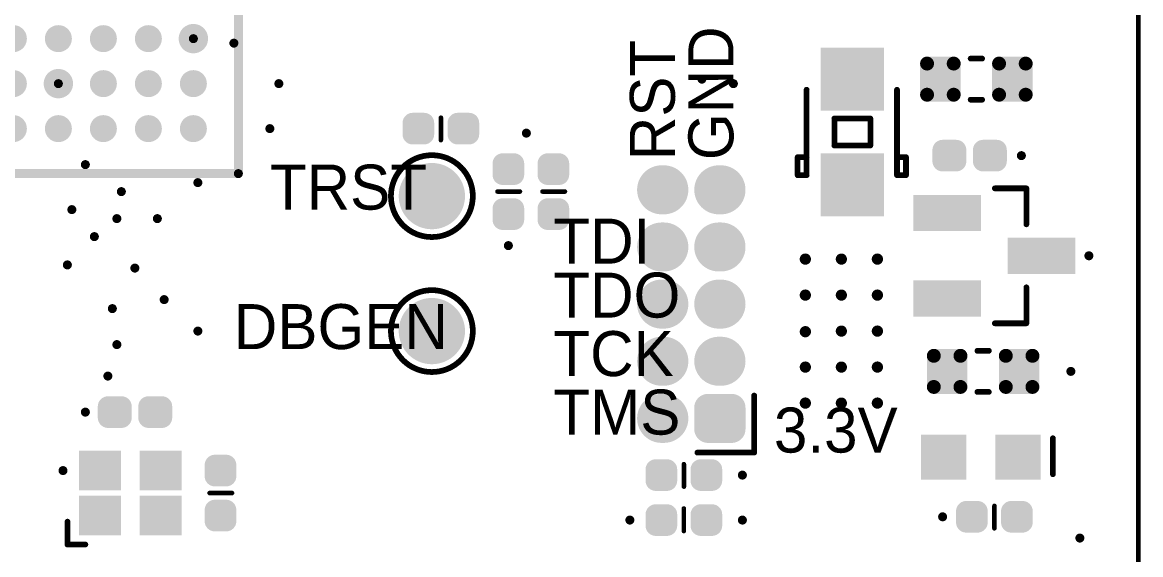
# Model space of a CAD drawing. Header units: millimetres. Extents: x 14.9 to 65.9, y 11 to 63.4.
# Drawn here: x 40.2 to 65.05, y 25.53 to 37.36 of the extents above; entities that cross this region are included whole.
import ezdxf

# ---------------------------------------------------------------- set-up
doc = ezdxf.new("R2010")
doc.units = ezdxf.units.MM
for name, color, linetype in [('Mechanical1', 6, 'Continuous'), ('PadHoleLayer', 156, 'Continuous'), ('TopOverlay', 2, 'Continuous'), ('TopSolder', 216, 'Continuous'), ('ViaHoleLayer', 16, 'Continuous')]:
    doc.layers.add(name, color=color, linetype=linetype)

# ---------------------------------------------------------------- blocks, each defined once
blk = doc.blocks.new('R_0402_N_17')
at = {"layer": 'TopOverlay', "const_width": 0.102}
blk.add_lwpolyline([(0.001, -0.257), (0.001, 0.243)], dxfattribs=at)
at = {"layer": 'TopOverlay', "const_width": 0.0508}
for points in [[(-0.024, 0.243, 1), (0.026, 0.243, 1)], [(-0.024, -0.257, 1), (0.026, -0.257, 1)]]:
    blk.add_lwpolyline(points, format="xyb", close=True, dxfattribs=at)
at = {"layer": 'TopSolder', "const_width": 0.227}
for points in [[(-0.738, 0.125, 1), (-0.512, 0.125, 1)], [(-0.488, 0.125, 1), (-0.262, 0.125, 1)], [(0.262, 0.125, 1), (0.488, 0.125, 1)], [(0.512, 0.125, 1), (0.738, 0.125, 1)], [(-0.738, -0.125, 1), (-0.512, -0.125, 1)], [(-0.488, -0.125, 1), (-0.262, -0.125, 1)], [(0.262, -0.125, 1), (0.488, -0.125, 1)], [(0.512, -0.125, 1), (0.738, -0.125, 1)]]:
    blk.add_lwpolyline(points, format="xyb", close=True, dxfattribs=at)
at = {"layer": 'TopSolder'}
for points in [[(-0.375, -0.352), (-0.375, 0.352), (-0.625, -0.352), (-0.625, 0.352)], [(0.625, -0.352), (0.625, 0.352), (0.375, -0.352), (0.375, 0.352)], [(-0.148, -0.125), (-0.148, 0.125), (-0.852, -0.125), (-0.852, 0.125)], [(0.852, -0.125), (0.852, 0.125), (0.148, -0.125), (0.148, 0.125)]]:
    blk.add_solid(points, dxfattribs=at)
blk = doc.blocks.new('D_0603_18')
at = {"layer": 'TopOverlay', "const_width": 0.127}
blk.add_lwpolyline([(1.6, -0.381), (1.6, 0.419)], dxfattribs=at)
at = {"layer": 'TopOverlay', "const_width": 0.0635}
for points in [[(1.568, 0.419, 1), (1.632, 0.419, 1)], [(1.568, -0.381, 1), (1.632, -0.381, 1)]]:
    blk.add_lwpolyline(points, format="xyb", close=True, dxfattribs=at)
at = {"layer": 'TopSolder'}
for points in [[(-0.323, -0.502), (-0.323, 0.502), (-1.327, -0.502), (-1.327, 0.502)], [(1.327, -0.502), (1.327, 0.502), (0.323, -0.502), (0.323, 0.502)]]:
    blk.add_solid(points, dxfattribs=at)
blk = doc.blocks.new('R_0402_N_23')
at = {"layer": 'TopOverlay', "const_width": 0.102}
blk.add_lwpolyline([(0.001, 0.243), (0.001, -0.257)], dxfattribs=at)
at = {"layer": 'TopOverlay', "const_width": 0.0508}
for points in [[(-0.024, 0.243, 1), (0.026, 0.243, 1)], [(-0.024, -0.257, 1), (0.026, -0.257, 1)]]:
    blk.add_lwpolyline(points, format="xyb", close=True, dxfattribs=at)
at = {"layer": 'TopSolder', "const_width": 0.227}
for points in [[(-0.738, 0.125, 1), (-0.512, 0.125, 1)], [(-0.488, 0.125, 1), (-0.262, 0.125, 1)], [(0.262, 0.125, 1), (0.488, 0.125, 1)], [(0.512, 0.125, 1), (0.738, 0.125, 1)], [(-0.738, -0.125, 1), (-0.512, -0.125, 1)], [(-0.488, -0.125, 1), (-0.262, -0.125, 1)], [(0.262, -0.125, 1), (0.488, -0.125, 1)], [(0.512, -0.125, 1), (0.738, -0.125, 1)]]:
    blk.add_lwpolyline(points, format="xyb", close=True, dxfattribs=at)
at = {"layer": 'TopSolder'}
for points in [[(-0.375, -0.352), (-0.375, 0.352), (-0.625, -0.352), (-0.625, 0.352)], [(0.625, -0.352), (0.625, 0.352), (0.375, -0.352), (0.375, 0.352)], [(-0.148, -0.125), (-0.148, 0.125), (-0.852, -0.125), (-0.852, 0.125)], [(0.852, -0.125), (0.852, 0.125), (0.148, -0.125), (0.148, 0.125)]]:
    blk.add_solid(points, dxfattribs=at)
blk = doc.blocks.new('R_0402_N_24')
at = {"layer": 'TopOverlay', "const_width": 0.102}
blk.add_lwpolyline([(0.001, -0.257), (0.001, 0.243)], dxfattribs=at)
at = {"layer": 'TopOverlay', "const_width": 0.0508}
for points in [[(-0.024, 0.243, 1), (0.026, 0.243, 1)], [(-0.024, -0.257, 1), (0.026, -0.257, 1)]]:
    blk.add_lwpolyline(points, format="xyb", close=True, dxfattribs=at)
at = {"layer": 'TopSolder', "const_width": 0.227}
for points in [[(-0.738, 0.125, 1), (-0.512, 0.125, 1)], [(-0.488, 0.125, 1), (-0.262, 0.125, 1)], [(0.262, 0.125, 1), (0.488, 0.125, 1)], [(0.512, 0.125, 1), (0.738, 0.125, 1)], [(-0.738, -0.125, 1), (-0.512, -0.125, 1)], [(-0.488, -0.125, 1), (-0.262, -0.125, 1)], [(0.262, -0.125, 1), (0.488, -0.125, 1)], [(0.512, -0.125, 1), (0.738, -0.125, 1)]]:
    blk.add_lwpolyline(points, format="xyb", close=True, dxfattribs=at)
at = {"layer": 'TopSolder'}
for points in [[(-0.375, -0.352), (-0.375, 0.352), (-0.625, -0.352), (-0.625, 0.352)], [(0.625, -0.352), (0.625, 0.352), (0.375, -0.352), (0.375, 0.352)], [(-0.148, -0.125), (-0.148, 0.125), (-0.852, -0.125), (-0.852, 0.125)], [(0.852, -0.125), (0.852, 0.125), (0.148, -0.125), (0.148, 0.125)]]:
    blk.add_solid(points, dxfattribs=at)
blk = doc.blocks.new('R_0402_N_25')
at = {"layer": 'TopOverlay', "const_width": 0.102}
blk.add_lwpolyline([(0.001, 0.243), (0.001, -0.257)], dxfattribs=at)
at = {"layer": 'TopOverlay', "const_width": 0.0508}
for points in [[(-0.024, 0.243, 1), (0.026, 0.243, 1)], [(-0.024, -0.257, 1), (0.026, -0.257, 1)]]:
    blk.add_lwpolyline(points, format="xyb", close=True, dxfattribs=at)
at = {"layer": 'TopSolder', "const_width": 0.227}
for points in [[(-0.738, 0.125, 1), (-0.512, 0.125, 1)], [(-0.488, 0.125, 1), (-0.262, 0.125, 1)], [(0.262, 0.125, 1), (0.488, 0.125, 1)], [(0.512, 0.125, 1), (0.738, 0.125, 1)], [(-0.738, -0.125, 1), (-0.512, -0.125, 1)], [(-0.488, -0.125, 1), (-0.262, -0.125, 1)], [(0.262, -0.125, 1), (0.488, -0.125, 1)], [(0.512, -0.125, 1), (0.738, -0.125, 1)]]:
    blk.add_lwpolyline(points, format="xyb", close=True, dxfattribs=at)
at = {"layer": 'TopSolder'}
for points in [[(-0.375, -0.352), (-0.375, 0.352), (-0.625, -0.352), (-0.625, 0.352)], [(0.625, -0.352), (0.625, 0.352), (0.375, -0.352), (0.375, 0.352)], [(-0.148, -0.125), (-0.148, 0.125), (-0.852, -0.125), (-0.852, 0.125)], [(0.852, -0.125), (0.852, 0.125), (0.148, -0.125), (0.148, 0.125)]]:
    blk.add_solid(points, dxfattribs=at)
blk = doc.blocks.new('R_0402_N_26')
at = {"layer": 'TopOverlay', "const_width": 0.102}
blk.add_lwpolyline([(0.001, 0.243), (0.001, -0.257)], dxfattribs=at)
at = {"layer": 'TopOverlay', "const_width": 0.0508}
for points in [[(-0.024, 0.243, 1), (0.026, 0.243, 1)], [(-0.024, -0.257, 1), (0.026, -0.257, 1)]]:
    blk.add_lwpolyline(points, format="xyb", close=True, dxfattribs=at)
at = {"layer": 'TopSolder', "const_width": 0.227}
for points in [[(-0.738, 0.125, 1), (-0.512, 0.125, 1)], [(-0.488, 0.125, 1), (-0.262, 0.125, 1)], [(0.262, 0.125, 1), (0.488, 0.125, 1)], [(0.512, 0.125, 1), (0.738, 0.125, 1)], [(-0.738, -0.125, 1), (-0.512, -0.125, 1)], [(-0.488, -0.125, 1), (-0.262, -0.125, 1)], [(0.262, -0.125, 1), (0.488, -0.125, 1)], [(0.512, -0.125, 1), (0.738, -0.125, 1)]]:
    blk.add_lwpolyline(points, format="xyb", close=True, dxfattribs=at)
at = {"layer": 'TopSolder'}
for points in [[(-0.375, -0.352), (-0.375, 0.352), (-0.625, -0.352), (-0.625, 0.352)], [(0.625, -0.352), (0.625, 0.352), (0.375, -0.352), (0.375, 0.352)], [(-0.148, -0.125), (-0.148, 0.125), (-0.852, -0.125), (-0.852, 0.125)], [(0.852, -0.125), (0.852, 0.125), (0.148, -0.125), (0.148, 0.125)]]:
    blk.add_solid(points, dxfattribs=at)
blk = doc.blocks.new('C_0402_N_27')
at = {"layer": 'TopSolder', "const_width": 0.227}
for points in [[(-0.713, 0.125, 1), (-0.487, 0.125, 1)], [(-0.413, 0.125, 1), (-0.187, 0.125, 1)], [(0.187, 0.125, 1), (0.413, 0.125, 1)], [(0.487, 0.125, 1), (0.713, 0.125, 1)], [(-0.713, -0.125, 1), (-0.487, -0.125, 1)], [(-0.413, -0.125, 1), (-0.187, -0.125, 1)], [(0.187, -0.125, 1), (0.413, -0.125, 1)], [(0.487, -0.125, 1), (0.713, -0.125, 1)]]:
    blk.add_lwpolyline(points, format="xyb", close=True, dxfattribs=at)
at = {"layer": 'TopSolder'}
for points in [[(-0.3, -0.352), (-0.3, 0.352), (-0.6, -0.352), (-0.6, 0.352)], [(0.6, -0.352), (0.6, 0.352), (0.3, -0.352), (0.3, 0.352)], [(-0.073, -0.125), (-0.073, 0.125), (-0.827, -0.125), (-0.827, 0.125)], [(0.827, -0.125), (0.827, 0.125), (0.073, -0.125), (0.073, 0.125)]]:
    blk.add_solid(points, dxfattribs=at)
blk = doc.blocks.new('L_0603_28')
at = {"layer": 'TopOverlay', "const_width": 0.127}
for points in [[(0.127, 0.457), (-0.127, 0.457)], [(0.127, -0.457), (-0.127, -0.457)]]:
    blk.add_lwpolyline(points, dxfattribs=at)
at = {"layer": 'TopOverlay', "const_width": 0.0635}
for points in [[(-0.159, 0.457, 1), (-0.095, 0.457, 1)], [(0.095, 0.457, 1), (0.159, 0.457, 1)], [(-0.159, -0.457, 1), (-0.095, -0.457, 1)], [(0.095, -0.457, 1), (0.159, -0.457, 1)]]:
    blk.add_lwpolyline(points, format="xyb", close=True, dxfattribs=at)
at = {"layer": 'TopSolder', "const_width": 0.155}
for points in [[(-1.173, 0.346, 1), (-1.019, 0.346, 1)], [(-0.581, 0.346, 1), (-0.427, 0.346, 1)], [(0.427, 0.346, 1), (0.581, 0.346, 1)], [(1.019, 0.346, 1), (1.173, 0.346, 1)], [(-1.173, -0.346, 1), (-1.019, -0.346, 1)], [(-0.581, -0.346, 1), (-0.427, -0.346, 1)], [(0.427, -0.346, 1), (0.581, -0.346, 1)], [(1.019, -0.346, 1), (1.173, -0.346, 1)]]:
    blk.add_lwpolyline(points, format="xyb", close=True, dxfattribs=at)
at = {"layer": 'TopSolder'}
for points in [[(-1.096, -0.501), (-0.504, -0.501), (-1.096, 0.501), (-0.504, 0.501)], [(0.504, -0.501), (1.096, -0.501), (0.504, 0.501), (1.096, 0.501)], [(-1.251, -0.346), (-0.349, -0.346), (-1.251, 0.346), (-0.349, 0.346)], [(0.349, -0.346), (1.251, -0.346), (0.349, 0.346), (1.251, 0.346)]]:
    blk.add_solid(points, dxfattribs=at)
blk = doc.blocks.new('SOD123F_29')
at = {"layer": 'TopOverlay', "const_width": 0.127}
for points in [[(-0.96, 1.216), (-0.96, 1.016)], [(-0.96, 1.216), (-0.56, 1.216)], [(-0.56, 1.216), (-0.56, 1.016)], [(-0.96, 1.016), (0.94, 1.016)], [(-0.3, 0.4), (0.3, 0.4)], [(-0.3, 0.4), (-0.3, -0.4)], [(0.3, 0.4), (0.3, -0.4)], [(-0.3, -0.4), (0.3, -0.4)], [(-0.96, -0.992), (0.94, -0.992)], [(-0.96, -0.992), (-0.96, -1.192)], [(-0.56, -0.992), (-0.56, -1.192)], [(-0.96, -1.192), (-0.56, -1.192)]]:
    blk.add_lwpolyline(points, dxfattribs=at)
at = {"layer": 'TopOverlay', "const_width": 0.0635}
for points in [[(-0.992, 1.216, 1), (-0.928, 1.216, 1)], [(-0.992, 1.216, 1), (-0.928, 1.216, 1)], [(-0.592, 1.216, 1), (-0.528, 1.216, 1)], [(-0.592, 1.216, 1), (-0.528, 1.216, 1)], [(-0.992, 1.016, 1), (-0.928, 1.016, 1)], [(-0.992, 1.016, 1), (-0.928, 1.016, 1)], [(-0.592, 1.016, 1), (-0.528, 1.016, 1)], [(0.908, 1.016, 1), (0.972, 1.016, 1)], [(-0.332, 0.4, 1), (-0.268, 0.4, 1)], [(-0.332, 0.4, 1), (-0.268, 0.4, 1)], [(0.268, 0.4, 1), (0.332, 0.4, 1)], [(0.268, 0.4, 1), (0.332, 0.4, 1)], [(-0.332, -0.4, 1), (-0.268, -0.4, 1)], [(-0.332, -0.4, 1), (-0.268, -0.4, 1)], [(0.268, -0.4, 1), (0.332, -0.4, 1)], [(0.268, -0.4, 1), (0.332, -0.4, 1)], [(-0.992, -0.992, 1), (-0.928, -0.992, 1)], [(-0.992, -0.992, 1), (-0.928, -0.992, 1)], [(-0.592, -0.992, 1), (-0.528, -0.992, 1)], [(0.908, -0.992, 1), (0.972, -0.992, 1)], [(-0.992, -1.192, 1), (-0.928, -1.192, 1)], [(-0.992, -1.192, 1), (-0.928, -1.192, 1)], [(-0.592, -1.192, 1), (-0.528, -1.192, 1)], [(-0.592, -1.192, 1), (-0.528, -1.192, 1)]]:
    blk.add_lwpolyline(points, format="xyb", close=True, dxfattribs=at)
at = {"layer": 'TopSolder'}
for points in [[(-1.877, -0.702), (-0.473, -0.702), (-1.877, 0.702), (-0.473, 0.702)], [(0.473, -0.702), (1.877, -0.702), (0.473, 0.702), (1.877, 0.702)]]:
    blk.add_solid(points, dxfattribs=at)
blk = doc.blocks.new('SOT23_N_30')
at = {"layer": 'TopOverlay', "const_width": 0.127}
for points in [[(0.011, 1.499), (0.711, 1.499)], [(0.711, 0.699), (0.711, 1.499)], [(0.711, -1.501), (0.711, -0.701)], [(0.011, -1.501), (0.711, -1.501)]]:
    blk.add_lwpolyline(points, dxfattribs=at)
at = {"layer": 'TopOverlay', "const_width": 0.0635}
for points in [[(-0.021, 1.499, 1), (0.043, 1.499, 1)], [(0.679, 1.499, 1), (0.743, 1.499, 1)], [(0.679, 1.499, 1), (0.743, 1.499, 1)], [(0.679, 0.699, 1), (0.743, 0.699, 1)], [(0.679, -0.701, 1), (0.743, -0.701, 1)], [(-0.021, -1.501, 1), (0.043, -1.501, 1)], [(0.679, -1.501, 1), (0.743, -1.501, 1)], [(0.679, -1.501, 1), (0.743, -1.501, 1)]]:
    blk.add_lwpolyline(points, format="xyb", close=True, dxfattribs=at)
at = {"layer": 'TopSolder'}
for points in [[(-0.298, 0.548), (-0.298, 1.352), (-1.802, 0.548), (-1.802, 1.352)], [(1.802, -0.402), (1.802, 0.402), (0.298, -0.402), (0.298, 0.402)], [(-0.298, -1.352), (-0.298, -0.548), (-1.802, -1.352), (-1.802, -0.548)]]:
    blk.add_solid(points, dxfattribs=at)
blk = doc.blocks.new('0603_55_31')
at = {"layer": 'TopOverlay', "const_width": 0.127}
for points in [[(-0.127, 0.457), (0.127, 0.457)], [(-0.127, -0.457), (0.127, -0.457)]]:
    blk.add_lwpolyline(points, dxfattribs=at)
at = {"layer": 'TopOverlay', "const_width": 0.0635}
for points in [[(-0.159, 0.457, 1), (-0.095, 0.457, 1)], [(0.095, 0.457, 1), (0.159, 0.457, 1)], [(-0.159, -0.457, 1), (-0.095, -0.457, 1)], [(0.095, -0.457, 1), (0.159, -0.457, 1)]]:
    blk.add_lwpolyline(points, format="xyb", close=True, dxfattribs=at)
at = {"layer": 'TopSolder', "const_width": 0.155}
for points in [[(-1.173, 0.346, 1), (-1.019, 0.346, 1)], [(-0.581, 0.346, 1), (-0.427, 0.346, 1)], [(0.427, 0.346, 1), (0.581, 0.346, 1)], [(1.019, 0.346, 1), (1.173, 0.346, 1)], [(-1.173, -0.346, 1), (-1.019, -0.346, 1)], [(-0.581, -0.346, 1), (-0.427, -0.346, 1)], [(0.427, -0.346, 1), (0.581, -0.346, 1)], [(1.019, -0.346, 1), (1.173, -0.346, 1)]]:
    blk.add_lwpolyline(points, format="xyb", close=True, dxfattribs=at)
at = {"layer": 'TopSolder'}
for points in [[(-1.096, -0.501), (-0.504, -0.501), (-1.096, 0.501), (-0.504, 0.501)], [(0.504, -0.501), (1.096, -0.501), (0.504, 0.501), (1.096, 0.501)], [(-1.251, -0.346), (-0.349, -0.346), (-1.251, 0.346), (-0.349, 0.346)], [(0.349, -0.346), (1.251, -0.346), (0.349, 0.346), (1.251, 0.346)]]:
    blk.add_solid(points, dxfattribs=at)
blk = doc.blocks.new('TP_R50_39')
at = {"layer": 'TopOverlay'}
for points, const_width in [([(0.91, 0, 1), (-0.91, 0, 1)], 0.127), ([(-0.942, 0, 1), (-0.878, 0, 1)], 0.0635), ([(0.878, 0, 1), (0.942, 0, 1)], 0.0635)]:
    blk.add_lwpolyline(points, format="xyb", close=True, dxfattribs=dict(at, const_width=const_width))
at = {"layer": 'TopSolder', "const_width": 0.737}
blk.add_lwpolyline([(-0.368, 0, 1), (0.368, 0, 1)], format="xyb", close=True, dxfattribs=at)
blk = doc.blocks.new('TP_R50_40')
at = {"layer": 'TopOverlay'}
for points, const_width in [([(0.91, 0, 1), (-0.91, 0, 1)], 0.127), ([(-0.942, 0, 1), (-0.878, 0, 1)], 0.0635), ([(0.878, 0, 1), (0.942, 0, 1)], 0.0635)]:
    blk.add_lwpolyline(points, format="xyb", close=True, dxfattribs=dict(at, const_width=const_width))
at = {"layer": 'TopSolder', "const_width": 0.737}
blk.add_lwpolyline([(-0.368, 0, 1), (0.368, 0, 1)], format="xyb", close=True, dxfattribs=at)
blk = doc.blocks.new('JTAG_FTSH_105_01_XXX_D_K_41')
at = {"layer": 'PadHoleLayer', "const_width": 0.35}
for points in [[(-2.715, 0.635, 1), (-2.365, 0.635, 1)], [(-1.445, 0.635, 1), (-1.095, 0.635, 1)], [(-0.175, 0.635, 1), (0.175, 0.635, 1)], [(1.095, 0.635, 1), (1.445, 0.635, 1)], [(2.365, 0.635, 1), (2.715, 0.635, 1)], [(-2.715, -0.635, 1), (-2.365, -0.635, 1)], [(-1.445, -0.635, 1), (-1.095, -0.635, 1)], [(-0.175, -0.635, 1), (0.175, -0.635, 1)], [(1.095, -0.635, 1), (1.445, -0.635, 1)], [(2.365, -0.635, 1), (2.715, -0.635, 1)]]:
    blk.add_lwpolyline(points, format="xyb", close=True, dxfattribs=at)
at = {"layer": 'TopOverlay', "const_width": 0.127}
for points in [[(-3.3, -0.135), (-3.3, -1.397)], [(-3.3, -1.397), (-2.032, -1.397)]]:
    blk.add_lwpolyline(points, dxfattribs=at)
at = {"layer": 'TopOverlay', "const_width": 0.0635}
for points in [[(-3.332, -0.135, 1), (-3.268, -0.135, 1)], [(-3.332, -1.397, 1), (-3.268, -1.397, 1)], [(-3.332, -1.397, 1), (-3.268, -1.397, 1)], [(-2.064, -1.397, 1), (-2, -1.397, 1)]]:
    blk.add_lwpolyline(points, format="xyb", close=True, dxfattribs=at)
at = {"layer": 'TopSolder', "const_width": 1.09}
for points in [[(-2.54, 0.66), (-2.54, 0.61)], [(-1.27, 0.66), (-1.27, 0.61)], [(0, 0.66), (0, 0.61)], [(1.27, 0.66), (1.27, 0.61)], [(2.54, 0.66), (2.54, 0.61)], [(-1.27, -0.61), (-1.27, -0.66)], [(0, -0.61), (0, -0.66)], [(1.27, -0.61), (1.27, -0.66)], [(2.54, -0.61), (2.54, -0.66)]]:
    blk.add_lwpolyline(points, dxfattribs=at)
at = {"layer": 'TopSolder'}
for points, const_width in [([(-2.812, 0.66, 1), (-2.268, 0.66, 1)], 0.545), ([(-2.812, 0.61, 1), (-2.268, 0.61, 1)], 0.545), ([(-1.542, 0.66, 1), (-0.998, 0.66, 1)], 0.545), ([(-1.542, 0.61, 1), (-0.998, 0.61, 1)], 0.545), ([(-0.272, 0.66, 1), (0.272, 0.66, 1)], 0.545), ([(-0.272, 0.61, 1), (0.272, 0.61, 1)], 0.545), ([(0.998, 0.66, 1), (1.542, 0.66, 1)], 0.545), ([(0.998, 0.61, 1), (1.542, 0.61, 1)], 0.545), ([(2.268, 0.66, 1), (2.812, 0.66, 1)], 0.545), ([(2.268, 0.61, 1), (2.812, 0.61, 1)], 0.545), ([(-2.931, -0.373, 1), (-2.624, -0.373, 1)], 0.308), ([(-2.456, -0.373, 1), (-2.149, -0.373, 1)], 0.308), ([(-1.542, -0.61, 1), (-0.998, -0.61, 1)], 0.545), ([(-1.542, -0.66, 1), (-0.998, -0.66, 1)], 0.545), ([(-0.272, -0.61, 1), (0.272, -0.61, 1)], 0.545), ([(-0.272, -0.66, 1), (0.272, -0.66, 1)], 0.545), ([(0.998, -0.61, 1), (1.542, -0.61, 1)], 0.545), ([(0.998, -0.66, 1), (1.542, -0.66, 1)], 0.545), ([(2.268, -0.61, 1), (2.812, -0.61, 1)], 0.545), ([(2.268, -0.66, 1), (2.812, -0.66, 1)], 0.545), ([(-2.931, -0.897, 1), (-2.624, -0.897, 1)], 0.308), ([(-2.456, -0.897, 1), (-2.149, -0.897, 1)], 0.308)]:
    blk.add_lwpolyline(points, format="xyb", close=True, dxfattribs=dict(at, const_width=const_width))
for points in [[(-2.778, -1.205), (-2.302, -1.205), (-2.778, -0.065), (-2.302, -0.065)], [(-3.085, -0.897), (-1.995, -0.897), (-3.085, -0.373), (-1.995, -0.373)]]:
    blk.add_solid(points, dxfattribs=at)
blk = doc.blocks.new('NXP_SOT740_2_42')
at = {"layer": 'TopOverlay'}
for p, q in [((-8.5, 8.5), (-7.5, 8.5)), ((-7.5, 8.5), (-8.5, 7.5)), ((-8.5, 7.5), (-8.5, 8.5))]:
    blk.add_line(p, q, dxfattribs=at)
for points, const_width in [([(-9.025, 8.35, 1), (-9.275, 8.35, 1)], 0.25), ([(-9.337, 8.35, 1), (-9.213, 8.35, 1)], 0.125), ([(-9.087, 8.35, 1), (-8.962, 8.35, 1)], 0.125), ([(-8.55, 8.5, 1), (-8.45, 8.5, 1)], 0.1), ([(-8.55, 8.5, 1), (-8.45, 8.5, 1)], 0.1), ([(-7.55, 8.5, 1), (-7.45, 8.5, 1)], 0.1), ([(8.45, 8.5, 1), (8.55, 8.5, 1)], 0.1), ([(8.45, 8.5, 1), (8.55, 8.5, 1)], 0.1), ([(-8.55, 7.5, 1), (-8.45, 7.5, 1)], 0.1), ([(-8.55, -8.5, 1), (-8.45, -8.5, 1)], 0.1), ([(-8.55, -8.5, 1), (-8.45, -8.5, 1)], 0.1), ([(8.45, -8.5, 1), (8.55, -8.5, 1)], 0.1), ([(8.45, -8.5, 1), (8.55, -8.5, 1)], 0.1)]:
    blk.add_lwpolyline(points, format="xyb", close=True, dxfattribs=dict(at, const_width=const_width))
at = {"layer": 'TopOverlay', "const_width": 0.2}
for points in [[(-7.5, 8.5), (-8.5, 7.5)], [(-8.5, 8.5), (8.5, 8.5)], [(-8.5, 8.5), (-8.5, -8.5)], [(8.5, 8.5), (8.5, -8.5)], [(-8.5, -8.5), (8.5, -8.5)]]:
    blk.add_lwpolyline(points, dxfattribs=at)
at = {"layer": 'TopSolder', "const_width": 0.3}
for points in [[(-7.65, 7.5, 1), (-7.35, 7.5, 1)], [(-6.65, 7.5, 1), (-6.35, 7.5, 1)], [(-5.65, 7.5, 1), (-5.35, 7.5, 1)], [(-4.65, 7.5, 1), (-4.35, 7.5, 1)], [(-3.65, 7.5, 1), (-3.35, 7.5, 1)], [(-2.65, 7.5, 1), (-2.35, 7.5, 1)], [(-1.65, 7.5, 1), (-1.35, 7.5, 1)], [(-0.65, 7.5, 1), (-0.35, 7.5, 1)], [(0.35, 7.5, 1), (0.65, 7.5, 1)], [(1.35, 7.5, 1), (1.65, 7.5, 1)], [(2.35, 7.5, 1), (2.65, 7.5, 1)], [(3.35, 7.5, 1), (3.65, 7.5, 1)], [(4.35, 7.5, 1), (4.65, 7.5, 1)], [(5.35, 7.5, 1), (5.65, 7.5, 1)], [(6.35, 7.5, 1), (6.65, 7.5, 1)], [(7.35, 7.5, 1), (7.65, 7.5, 1)], [(-7.65, 6.5, 1), (-7.35, 6.5, 1)], [(-6.65, 6.5, 1), (-6.35, 6.5, 1)], [(-5.65, 6.5, 1), (-5.35, 6.5, 1)], [(-4.65, 6.5, 1), (-4.35, 6.5, 1)], [(-3.65, 6.5, 1), (-3.35, 6.5, 1)], [(-2.65, 6.5, 1), (-2.35, 6.5, 1)], [(-1.65, 6.5, 1), (-1.35, 6.5, 1)], [(-0.65, 6.5, 1), (-0.35, 6.5, 1)], [(0.35, 6.5, 1), (0.65, 6.5, 1)], [(1.35, 6.5, 1), (1.65, 6.5, 1)], [(2.35, 6.5, 1), (2.65, 6.5, 1)], [(3.35, 6.5, 1), (3.65, 6.5, 1)], [(4.35, 6.5, 1), (4.65, 6.5, 1)], [(5.35, 6.5, 1), (5.65, 6.5, 1)], [(6.35, 6.5, 1), (6.65, 6.5, 1)], [(7.35, 6.5, 1), (7.65, 6.5, 1)], [(-7.65, 5.5, 1), (-7.35, 5.5, 1)], [(-6.65, 5.5, 1), (-6.35, 5.5, 1)], [(-5.65, 5.5, 1), (-5.35, 5.5, 1)], [(-4.65, 5.5, 1), (-4.35, 5.5, 1)], [(-3.65, 5.5, 1), (-3.35, 5.5, 1)], [(-2.65, 5.5, 1), (-2.35, 5.5, 1)], [(-1.65, 5.5, 1), (-1.35, 5.5, 1)], [(-0.65, 5.5, 1), (-0.35, 5.5, 1)], [(0.35, 5.5, 1), (0.65, 5.5, 1)], [(1.35, 5.5, 1), (1.65, 5.5, 1)], [(2.35, 5.5, 1), (2.65, 5.5, 1)], [(3.35, 5.5, 1), (3.65, 5.5, 1)], [(4.35, 5.5, 1), (4.65, 5.5, 1)], [(5.35, 5.5, 1), (5.65, 5.5, 1)], [(6.35, 5.5, 1), (6.65, 5.5, 1)], [(7.35, 5.5, 1), (7.65, 5.5, 1)], [(-7.65, 4.5, 1), (-7.35, 4.5, 1)], [(-6.65, 4.5, 1), (-6.35, 4.5, 1)], [(-5.65, 4.5, 1), (-5.35, 4.5, 1)], [(-4.65, 4.5, 1), (-4.35, 4.5, 1)], [(-3.65, 4.5, 1), (-3.35, 4.5, 1)], [(-2.65, 4.5, 1), (-2.35, 4.5, 1)], [(-1.65, 4.5, 1), (-1.35, 4.5, 1)], [(-0.65, 4.5, 1), (-0.35, 4.5, 1)], [(0.35, 4.5, 1), (0.65, 4.5, 1)], [(1.35, 4.5, 1), (1.65, 4.5, 1)], [(2.35, 4.5, 1), (2.65, 4.5, 1)], [(3.35, 4.5, 1), (3.65, 4.5, 1)], [(4.35, 4.5, 1), (4.65, 4.5, 1)], [(5.35, 4.5, 1), (5.65, 4.5, 1)], [(6.35, 4.5, 1), (6.65, 4.5, 1)], [(7.35, 4.5, 1), (7.65, 4.5, 1)], [(-7.65, 3.5, 1), (-7.35, 3.5, 1)], [(-6.65, 3.5, 1), (-6.35, 3.5, 1)], [(-5.65, 3.5, 1), (-5.35, 3.5, 1)], [(-4.65, 3.5, 1), (-4.35, 3.5, 1)], [(-3.65, 3.5, 1), (-3.35, 3.5, 1)], [(-2.65, 3.5, 1), (-2.35, 3.5, 1)], [(-1.65, 3.5, 1), (-1.35, 3.5, 1)], [(-0.65, 3.5, 1), (-0.35, 3.5, 1)], [(0.35, 3.5, 1), (0.65, 3.5, 1)], [(1.35, 3.5, 1), (1.65, 3.5, 1)], [(2.35, 3.5, 1), (2.65, 3.5, 1)], [(3.35, 3.5, 1), (3.65, 3.5, 1)], [(4.35, 3.5, 1), (4.65, 3.5, 1)], [(5.35, 3.5, 1), (5.65, 3.5, 1)], [(6.35, 3.5, 1), (6.65, 3.5, 1)], [(7.35, 3.5, 1), (7.65, 3.5, 1)], [(-7.65, 2.5, 1), (-7.35, 2.5, 1)], [(-6.65, 2.5, 1), (-6.35, 2.5, 1)], [(-5.65, 2.5, 1), (-5.35, 2.5, 1)], [(-4.65, 2.5, 1), (-4.35, 2.5, 1)], [(-3.65, 2.5, 1), (-3.35, 2.5, 1)], [(-2.65, 2.5, 1), (-2.35, 2.5, 1)], [(-1.65, 2.5, 1), (-1.35, 2.5, 1)], [(-0.65, 2.5, 1), (-0.35, 2.5, 1)], [(0.35, 2.5, 1), (0.65, 2.5, 1)], [(1.35, 2.5, 1), (1.65, 2.5, 1)], [(2.35, 2.5, 1), (2.65, 2.5, 1)], [(3.35, 2.5, 1), (3.65, 2.5, 1)], [(4.35, 2.5, 1), (4.65, 2.5, 1)], [(5.35, 2.5, 1), (5.65, 2.5, 1)], [(6.35, 2.5, 1), (6.65, 2.5, 1)], [(7.35, 2.5, 1), (7.65, 2.5, 1)], [(-7.65, 1.5, 1), (-7.35, 1.5, 1)], [(-6.65, 1.5, 1), (-6.35, 1.5, 1)], [(-5.65, 1.5, 1), (-5.35, 1.5, 1)], [(-4.65, 1.5, 1), (-4.35, 1.5, 1)], [(-3.65, 1.5, 1), (-3.35, 1.5, 1)], [(-2.65, 1.5, 1), (-2.35, 1.5, 1)], [(-1.65, 1.5, 1), (-1.35, 1.5, 1)], [(-0.65, 1.5, 1), (-0.35, 1.5, 1)], [(0.35, 1.5, 1), (0.65, 1.5, 1)], [(1.35, 1.5, 1), (1.65, 1.5, 1)], [(2.35, 1.5, 1), (2.65, 1.5, 1)], [(3.35, 1.5, 1), (3.65, 1.5, 1)], [(4.35, 1.5, 1), (4.65, 1.5, 1)], [(5.35, 1.5, 1), (5.65, 1.5, 1)], [(6.35, 1.5, 1), (6.65, 1.5, 1)], [(7.35, 1.5, 1), (7.65, 1.5, 1)], [(-7.65, 0.5, 1), (-7.35, 0.5, 1)], [(-6.65, 0.5, 1), (-6.35, 0.5, 1)], [(-5.65, 0.5, 1), (-5.35, 0.5, 1)], [(-4.65, 0.5, 1), (-4.35, 0.5, 1)], [(-3.65, 0.5, 1), (-3.35, 0.5, 1)], [(-2.65, 0.5, 1), (-2.35, 0.5, 1)], [(-1.65, 0.5, 1), (-1.35, 0.5, 1)], [(-0.65, 0.5, 1), (-0.35, 0.5, 1)], [(0.35, 0.5, 1), (0.65, 0.5, 1)], [(1.35, 0.5, 1), (1.65, 0.5, 1)], [(2.35, 0.5, 1), (2.65, 0.5, 1)], [(3.35, 0.5, 1), (3.65, 0.5, 1)], [(4.35, 0.5, 1), (4.65, 0.5, 1)], [(5.35, 0.5, 1), (5.65, 0.5, 1)], [(6.35, 0.5, 1), (6.65, 0.5, 1)], [(7.35, 0.5, 1), (7.65, 0.5, 1)], [(-7.65, -0.5, 1), (-7.35, -0.5, 1)], [(-6.65, -0.5, 1), (-6.35, -0.5, 1)], [(-5.65, -0.5, 1), (-5.35, -0.5, 1)], [(-4.65, -0.5, 1), (-4.35, -0.5, 1)], [(-3.65, -0.5, 1), (-3.35, -0.5, 1)], [(-2.65, -0.5, 1), (-2.35, -0.5, 1)], [(-1.65, -0.5, 1), (-1.35, -0.5, 1)], [(-0.65, -0.5, 1), (-0.35, -0.5, 1)], [(0.35, -0.5, 1), (0.65, -0.5, 1)], [(1.35, -0.5, 1), (1.65, -0.5, 1)], [(2.35, -0.5, 1), (2.65, -0.5, 1)], [(3.35, -0.5, 1), (3.65, -0.5, 1)], [(4.35, -0.5, 1), (4.65, -0.5, 1)], [(5.35, -0.5, 1), (5.65, -0.5, 1)], [(6.35, -0.5, 1), (6.65, -0.5, 1)], [(7.35, -0.5, 1), (7.65, -0.5, 1)], [(-7.65, -1.5, 1), (-7.35, -1.5, 1)], [(-6.65, -1.5, 1), (-6.35, -1.5, 1)], [(-5.65, -1.5, 1), (-5.35, -1.5, 1)], [(-4.65, -1.5, 1), (-4.35, -1.5, 1)], [(-3.65, -1.5, 1), (-3.35, -1.5, 1)], [(-2.65, -1.5, 1), (-2.35, -1.5, 1)], [(-1.65, -1.5, 1), (-1.35, -1.5, 1)], [(-0.65, -1.5, 1), (-0.35, -1.5, 1)], [(0.35, -1.5, 1), (0.65, -1.5, 1)], [(1.35, -1.5, 1), (1.65, -1.5, 1)], [(2.35, -1.5, 1), (2.65, -1.5, 1)], [(3.35, -1.5, 1), (3.65, -1.5, 1)], [(4.35, -1.5, 1), (4.65, -1.5, 1)], [(5.35, -1.5, 1), (5.65, -1.5, 1)], [(6.35, -1.5, 1), (6.65, -1.5, 1)], [(7.35, -1.5, 1), (7.65, -1.5, 1)], [(-7.65, -2.5, 1), (-7.35, -2.5, 1)], [(-6.65, -2.5, 1), (-6.35, -2.5, 1)], [(-5.65, -2.5, 1), (-5.35, -2.5, 1)], [(-4.65, -2.5, 1), (-4.35, -2.5, 1)], [(-3.65, -2.5, 1), (-3.35, -2.5, 1)], [(-2.65, -2.5, 1), (-2.35, -2.5, 1)], [(-1.65, -2.5, 1), (-1.35, -2.5, 1)], [(-0.65, -2.5, 1), (-0.35, -2.5, 1)], [(0.35, -2.5, 1), (0.65, -2.5, 1)], [(1.35, -2.5, 1), (1.65, -2.5, 1)], [(2.35, -2.5, 1), (2.65, -2.5, 1)], [(3.35, -2.5, 1), (3.65, -2.5, 1)], [(4.35, -2.5, 1), (4.65, -2.5, 1)], [(5.35, -2.5, 1), (5.65, -2.5, 1)], [(6.35, -2.5, 1), (6.65, -2.5, 1)], [(7.35, -2.5, 1), (7.65, -2.5, 1)], [(-7.65, -3.5, 1), (-7.35, -3.5, 1)], [(-6.65, -3.5, 1), (-6.35, -3.5, 1)], [(-5.65, -3.5, 1), (-5.35, -3.5, 1)], [(-4.65, -3.5, 1), (-4.35, -3.5, 1)], [(-3.65, -3.5, 1), (-3.35, -3.5, 1)], [(-2.65, -3.5, 1), (-2.35, -3.5, 1)], [(-1.65, -3.5, 1), (-1.35, -3.5, 1)], [(-0.65, -3.5, 1), (-0.35, -3.5, 1)], [(0.35, -3.5, 1), (0.65, -3.5, 1)], [(1.35, -3.5, 1), (1.65, -3.5, 1)], [(2.35, -3.5, 1), (2.65, -3.5, 1)], [(3.35, -3.5, 1), (3.65, -3.5, 1)], [(4.35, -3.5, 1), (4.65, -3.5, 1)], [(5.35, -3.5, 1), (5.65, -3.5, 1)], [(6.35, -3.5, 1), (6.65, -3.5, 1)], [(7.35, -3.5, 1), (7.65, -3.5, 1)], [(-7.65, -4.5, 1), (-7.35, -4.5, 1)], [(-6.65, -4.5, 1), (-6.35, -4.5, 1)], [(-5.65, -4.5, 1), (-5.35, -4.5, 1)], [(-4.65, -4.5, 1), (-4.35, -4.5, 1)], [(-3.65, -4.5, 1), (-3.35, -4.5, 1)], [(-2.65, -4.5, 1), (-2.35, -4.5, 1)], [(-1.65, -4.5, 1), (-1.35, -4.5, 1)], [(-0.65, -4.5, 1), (-0.35, -4.5, 1)], [(0.35, -4.5, 1), (0.65, -4.5, 1)], [(1.35, -4.5, 1), (1.65, -4.5, 1)], [(2.35, -4.5, 1), (2.65, -4.5, 1)], [(3.35, -4.5, 1), (3.65, -4.5, 1)], [(4.35, -4.5, 1), (4.65, -4.5, 1)], [(5.35, -4.5, 1), (5.65, -4.5, 1)], [(6.35, -4.5, 1), (6.65, -4.5, 1)], [(7.35, -4.5, 1), (7.65, -4.5, 1)], [(-7.65, -5.5, 1), (-7.35, -5.5, 1)], [(-6.65, -5.5, 1), (-6.35, -5.5, 1)], [(-5.65, -5.5, 1), (-5.35, -5.5, 1)], [(-4.65, -5.5, 1), (-4.35, -5.5, 1)], [(-3.65, -5.5, 1), (-3.35, -5.5, 1)], [(-2.65, -5.5, 1), (-2.35, -5.5, 1)], [(-1.65, -5.5, 1), (-1.35, -5.5, 1)], [(-0.65, -5.5, 1), (-0.35, -5.5, 1)], [(0.35, -5.5, 1), (0.65, -5.5, 1)], [(1.35, -5.5, 1), (1.65, -5.5, 1)], [(2.35, -5.5, 1), (2.65, -5.5, 1)], [(3.35, -5.5, 1), (3.65, -5.5, 1)], [(4.35, -5.5, 1), (4.65, -5.5, 1)], [(5.35, -5.5, 1), (5.65, -5.5, 1)], [(6.35, -5.5, 1), (6.65, -5.5, 1)], [(7.35, -5.5, 1), (7.65, -5.5, 1)], [(-7.65, -6.5, 1), (-7.35, -6.5, 1)], [(-6.65, -6.5, 1), (-6.35, -6.5, 1)], [(-5.65, -6.5, 1), (-5.35, -6.5, 1)], [(-4.65, -6.5, 1), (-4.35, -6.5, 1)], [(-3.65, -6.5, 1), (-3.35, -6.5, 1)], [(-2.65, -6.5, 1), (-2.35, -6.5, 1)], [(-1.65, -6.5, 1), (-1.35, -6.5, 1)], [(-0.65, -6.5, 1), (-0.35, -6.5, 1)], [(0.35, -6.5, 1), (0.65, -6.5, 1)], [(1.35, -6.5, 1), (1.65, -6.5, 1)], [(2.35, -6.5, 1), (2.65, -6.5, 1)], [(3.35, -6.5, 1), (3.65, -6.5, 1)], [(4.35, -6.5, 1), (4.65, -6.5, 1)], [(5.35, -6.5, 1), (5.65, -6.5, 1)], [(6.35, -6.5, 1), (6.65, -6.5, 1)], [(7.35, -6.5, 1), (7.65, -6.5, 1)], [(-7.65, -7.5, 1), (-7.35, -7.5, 1)], [(-6.65, -7.5, 1), (-6.35, -7.5, 1)], [(-5.65, -7.5, 1), (-5.35, -7.5, 1)], [(-4.65, -7.5, 1), (-4.35, -7.5, 1)], [(-3.65, -7.5, 1), (-3.35, -7.5, 1)], [(-2.65, -7.5, 1), (-2.35, -7.5, 1)], [(-1.65, -7.5, 1), (-1.35, -7.5, 1)], [(-0.65, -7.5, 1), (-0.35, -7.5, 1)], [(0.35, -7.5, 1), (0.65, -7.5, 1)], [(1.35, -7.5, 1), (1.65, -7.5, 1)], [(2.35, -7.5, 1), (2.65, -7.5, 1)], [(3.35, -7.5, 1), (3.65, -7.5, 1)], [(4.35, -7.5, 1), (4.65, -7.5, 1)], [(5.35, -7.5, 1), (5.65, -7.5, 1)], [(6.35, -7.5, 1), (6.65, -7.5, 1)], [(7.35, -7.5, 1), (7.65, -7.5, 1)]]:
    blk.add_lwpolyline(points, format="xyb", close=True, dxfattribs=at)
blk = doc.blocks.new('R_0402_N_48')
at = {"layer": 'TopOverlay', "const_width": 0.102}
blk.add_lwpolyline([(0.001, -0.257), (0.001, 0.243)], dxfattribs=at)
at = {"layer": 'TopOverlay', "const_width": 0.0508}
for points in [[(-0.024, 0.243, 1), (0.026, 0.243, 1)], [(-0.024, -0.257, 1), (0.026, -0.257, 1)]]:
    blk.add_lwpolyline(points, format="xyb", close=True, dxfattribs=at)
at = {"layer": 'TopSolder', "const_width": 0.227}
for points in [[(-0.738, 0.125, 1), (-0.512, 0.125, 1)], [(-0.488, 0.125, 1), (-0.262, 0.125, 1)], [(0.262, 0.125, 1), (0.488, 0.125, 1)], [(0.512, 0.125, 1), (0.738, 0.125, 1)], [(-0.738, -0.125, 1), (-0.512, -0.125, 1)], [(-0.488, -0.125, 1), (-0.262, -0.125, 1)], [(0.262, -0.125, 1), (0.488, -0.125, 1)], [(0.512, -0.125, 1), (0.738, -0.125, 1)]]:
    blk.add_lwpolyline(points, format="xyb", close=True, dxfattribs=at)
at = {"layer": 'TopSolder'}
for points in [[(-0.375, -0.352), (-0.375, 0.352), (-0.625, -0.352), (-0.625, 0.352)], [(0.625, -0.352), (0.625, 0.352), (0.375, -0.352), (0.375, 0.352)], [(-0.148, -0.125), (-0.148, 0.125), (-0.852, -0.125), (-0.852, 0.125)], [(0.852, -0.125), (0.852, 0.125), (0.148, -0.125), (0.148, 0.125)]]:
    blk.add_solid(points, dxfattribs=at)
blk = doc.blocks.new('XTAL_2_0___1_6___55')
at = {"layer": 'TopOverlay', "const_width": 0.127}
for points in [[(-1.397, -1.143), (-1.397, -0.635)], [(-1.397, -1.143), (-1, -1.143)]]:
    blk.add_lwpolyline(points, dxfattribs=at)
at = {"layer": 'TopOverlay', "const_width": 0.0635}
for points in [[(-1.429, -0.635, 1), (-1.365, -0.635, 1)], [(-1.429, -1.143, 1), (-1.365, -1.143, 1)], [(-1.429, -1.143, 1), (-1.365, -1.143, 1)], [(-1.032, -1.143, 1), (-0.968, -1.143, 1)]]:
    blk.add_lwpolyline(points, format="xyb", close=True, dxfattribs=at)
at = {"layer": 'TopSolder'}
for points in [[(-1.14, 0.06), (-0.21, 0.06), (-1.14, 0.94), (-0.21, 0.94)], [(0.21, 0.06), (1.14, 0.06), (0.21, 0.94), (1.14, 0.94)], [(-1.14, -0.94), (-0.21, -0.94), (-1.14, -0.06), (-0.21, -0.06)], [(0.21, -0.94), (1.14, -0.94), (0.21, -0.06), (1.14, -0.06)]]:
    blk.add_solid(points, dxfattribs=at)
blk = doc.blocks.new('R_0402_N_56')
at = {"layer": 'TopOverlay', "const_width": 0.102}
blk.add_lwpolyline([(0.001, 0.243), (0.001, -0.257)], dxfattribs=at)
at = {"layer": 'TopOverlay', "const_width": 0.0508}
for points in [[(-0.024, 0.243, 1), (0.026, 0.243, 1)], [(-0.024, -0.257, 1), (0.026, -0.257, 1)]]:
    blk.add_lwpolyline(points, format="xyb", close=True, dxfattribs=at)
at = {"layer": 'TopSolder', "const_width": 0.227}
for points in [[(-0.738, 0.125, 1), (-0.512, 0.125, 1)], [(-0.488, 0.125, 1), (-0.262, 0.125, 1)], [(0.262, 0.125, 1), (0.488, 0.125, 1)], [(0.512, 0.125, 1), (0.738, 0.125, 1)], [(-0.738, -0.125, 1), (-0.512, -0.125, 1)], [(-0.488, -0.125, 1), (-0.262, -0.125, 1)], [(0.262, -0.125, 1), (0.488, -0.125, 1)], [(0.512, -0.125, 1), (0.738, -0.125, 1)]]:
    blk.add_lwpolyline(points, format="xyb", close=True, dxfattribs=at)
at = {"layer": 'TopSolder'}
for points in [[(-0.375, -0.352), (-0.375, 0.352), (-0.625, -0.352), (-0.625, 0.352)], [(0.625, -0.352), (0.625, 0.352), (0.375, -0.352), (0.375, 0.352)], [(-0.148, -0.125), (-0.148, 0.125), (-0.852, -0.125), (-0.852, 0.125)], [(0.852, -0.125), (0.852, 0.125), (0.148, -0.125), (0.148, 0.125)]]:
    blk.add_solid(points, dxfattribs=at)
blk = doc.blocks.new('C_0402_N_59')
at = {"layer": 'TopSolder', "const_width": 0.227}
for points in [[(-0.713, 0.125, 1), (-0.487, 0.125, 1)], [(-0.413, 0.125, 1), (-0.187, 0.125, 1)], [(0.187, 0.125, 1), (0.413, 0.125, 1)], [(0.487, 0.125, 1), (0.713, 0.125, 1)], [(-0.713, -0.125, 1), (-0.487, -0.125, 1)], [(-0.413, -0.125, 1), (-0.187, -0.125, 1)], [(0.187, -0.125, 1), (0.413, -0.125, 1)], [(0.487, -0.125, 1), (0.713, -0.125, 1)]]:
    blk.add_lwpolyline(points, format="xyb", close=True, dxfattribs=at)
at = {"layer": 'TopSolder'}
for points in [[(-0.3, -0.352), (-0.3, 0.352), (-0.6, -0.352), (-0.6, 0.352)], [(0.6, -0.352), (0.6, 0.352), (0.3, -0.352), (0.3, 0.352)], [(-0.073, -0.125), (-0.073, 0.125), (-0.827, -0.125), (-0.827, 0.125)], [(0.827, -0.125), (0.827, 0.125), (0.073, -0.125), (0.073, 0.125)]]:
    blk.add_solid(points, dxfattribs=at)

msp = doc.modelspace()

# ---------------------------------------------------------------- linework, layer by layer
at = {"layer": 'Mechanical1', "const_width": 0.1}
msp.add_lwpolyline([(65, 15), (65, 60)], dxfattribs=at)
at = {"layer": 'TopSolder', "const_width": 0.327}
for points in [[(43.837, 37, 1), (44.163, 37, 1)], [(40.837, 36, 1), (41.163, 36, 1)]]:
    msp.add_lwpolyline(points, format="xyb", close=True, dxfattribs=at)
at = {"layer": 'ViaHoleLayer'}
for points, const_width in [([(43.95, 37, 1), (44.05, 37, 1)], 0.1), ([(44.85, 36.9, 1), (44.95, 36.9, 1)], 0.1), ([(40.95, 36, 1), (41.05, 36, 1)], 0.1), ([(45.85, 36, 1), (45.95, 36, 1)], 0.1), ([(55.25, 36.1, 1), (55.35, 36.1, 1)], 0.1), ([(55.95, 36, 1), (56.05, 36, 1)], 0.1), ([(45.65, 35, 1), (45.75, 35, 1)], 0.1), ([(51.35, 34.9, 1), (51.45, 34.9, 1)], 0.1), ([(41.55, 34.2, 1), (41.65, 34.2, 1)], 0.1), ([(62.35, 34.4, 1), (62.45, 34.4, 1)], 0.1), ([(44.05, 33.8, 1), (44.15, 33.8, 1)], 0.1), ([(42.35, 33.6, 1), (42.45, 33.6, 1)], 0.1), ([(41.25, 33.2, 1), (41.35, 33.2, 1)], 0.1), ([(42.25, 33, 1), (42.35, 33, 1)], 0.1), ([(43.15, 33, 1), (43.25, 33, 1)], 0.1), ([(41.75, 32.6, 1), (41.85, 32.6, 1)], 0.1), ([(50.95, 32.4, 1), (51.05, 32.4, 1)], 0.1), ([(41.15, 31.971, 1), (41.25, 31.971, 1)], 0.1), ([(57.537, 32.1, 1), (57.662, 32.1, 1)], 0.125), ([(58.338, 32.1, 1), (58.462, 32.1, 1)], 0.125), ([(59.138, 32.1, 1), (59.263, 32.1, 1)], 0.125), ([(63.85, 32.174, 1), (63.95, 32.174, 1)], 0.1), ([(42.65, 31.9, 1), (42.75, 31.9, 1)], 0.1), ([(57.537, 31.3, 1), (57.662, 31.3, 1)], 0.125), ([(58.338, 31.3, 1), (58.462, 31.3, 1)], 0.125), ([(59.138, 31.3, 1), (59.263, 31.3, 1)], 0.125), ([(42.15, 31, 1), (42.25, 31, 1)], 0.1), ([(43.301, 31.2, 1), (43.401, 31.2, 1)], 0.1), ([(44.05, 30.5, 1), (44.15, 30.5, 1)], 0.1), ([(57.537, 30.487, 1), (57.662, 30.487, 1)], 0.125), ([(58.338, 30.5, 1), (58.462, 30.5, 1)], 0.125), ([(59.138, 30.5, 1), (59.263, 30.5, 1)], 0.125), ([(42.25, 30.2, 1), (42.35, 30.2, 1)], 0.1), ([(57.537, 29.7, 1), (57.662, 29.7, 1)], 0.125), ([(58.338, 29.7, 1), (58.462, 29.7, 1)], 0.125), ([(59.138, 29.7, 1), (59.263, 29.7, 1)], 0.125), ([(42.05, 29.5, 1), (42.15, 29.5, 1)], 0.1), ([(63.45, 29.605, 1), (63.55, 29.605, 1)], 0.1), ([(57.537, 28.9, 1), (57.662, 28.9, 1)], 0.125), ([(58.338, 28.9, 1), (58.462, 28.9, 1)], 0.125), ([(59.138, 28.9, 1), (59.263, 28.9, 1)], 0.125), ([(41.55, 28.7, 1), (41.65, 28.7, 1)], 0.1), ([(41.053, 27.4, 1), (41.153, 27.4, 1)], 0.1), ([(56.15, 27.3, 1), (56.25, 27.3, 1)], 0.1), ([(53.65, 26.3, 1), (53.75, 26.3, 1)], 0.1), ([(56.15, 26.3, 1), (56.25, 26.3, 1)], 0.1), ([(60.6, 26.373, 1), (60.7, 26.373, 1)], 0.1), ([(63.65, 25.9, 1), (63.75, 25.9, 1)], 0.1)]:
    msp.add_lwpolyline(points, format="xyb", close=True, dxfattribs=dict(at, const_width=const_width))

# ---------------------------------------------------------------- block references
for name, p, rotation in [('NXP_SOT740_2_42', (36.5, 42.5), 90), ('SOD123F_29', (58.644, 34.925), 90), ('L_0603_28', (61.4, 36.1), 180), ('R_0402_N_48', (49.5, 35), 360), ('C_0402_N_27', (61.25, 34.4), 360), ('TP_R50_40', (49.3, 33.5), 360), ('R_0402_N_25', (51, 33.6), 90), ('R_0402_N_26', (52, 33.6), 90), ('JTAG_FTSH_105_01_XXX_D_K_41', (55.065, 31.1), 90), ('SOT23_N_30', (61.8, 32.174), 360), ('TP_R50_39', (49.3, 30.5), 360), ('0603_55_31', (61.55, 29.605), 360), ('C_0402_N_59', (42.703, 28.7), 180), ('D_0603_18', (61.5, 27.7), 360), ('XTAL_2_0___1_6___55', (42.6, 26.9), 360), ('R_0402_N_56', (44.603, 26.9), 90), ('R_0402_N_24', (54.9, 27.3), 360), ('R_0402_N_23', (54.9, 26.3), 180), ('R_0402_N_17', (61.8, 26.373), 360)]:
    msp.add_blockref(name, p, dxfattribs=dict(rotation=rotation))

# ---------------------------------------------------------------- texts
at = {"layer": 'TopOverlay'}
for s, rotation, p in [('GND', 90, (56, 34.3)), ('RST', 90, (54.7, 34.3)), ('TRST', 360, (45.7, 33.2)), ('TDI', 360, (52, 32)), ('TDO', 360, (52, 30.8)), ('DBGEN', 360, (44.9, 30.1)), ('TCK', 360, (52, 29.5)), ('TMS', 360, (52, 28.2)), ('3.3V', 360, (56.9, 27.8))]:
    msp.add_text(s, height=1, rotation=rotation, dxfattribs=at).set_placement(p)

doc.saveas('drawing.dxf')
